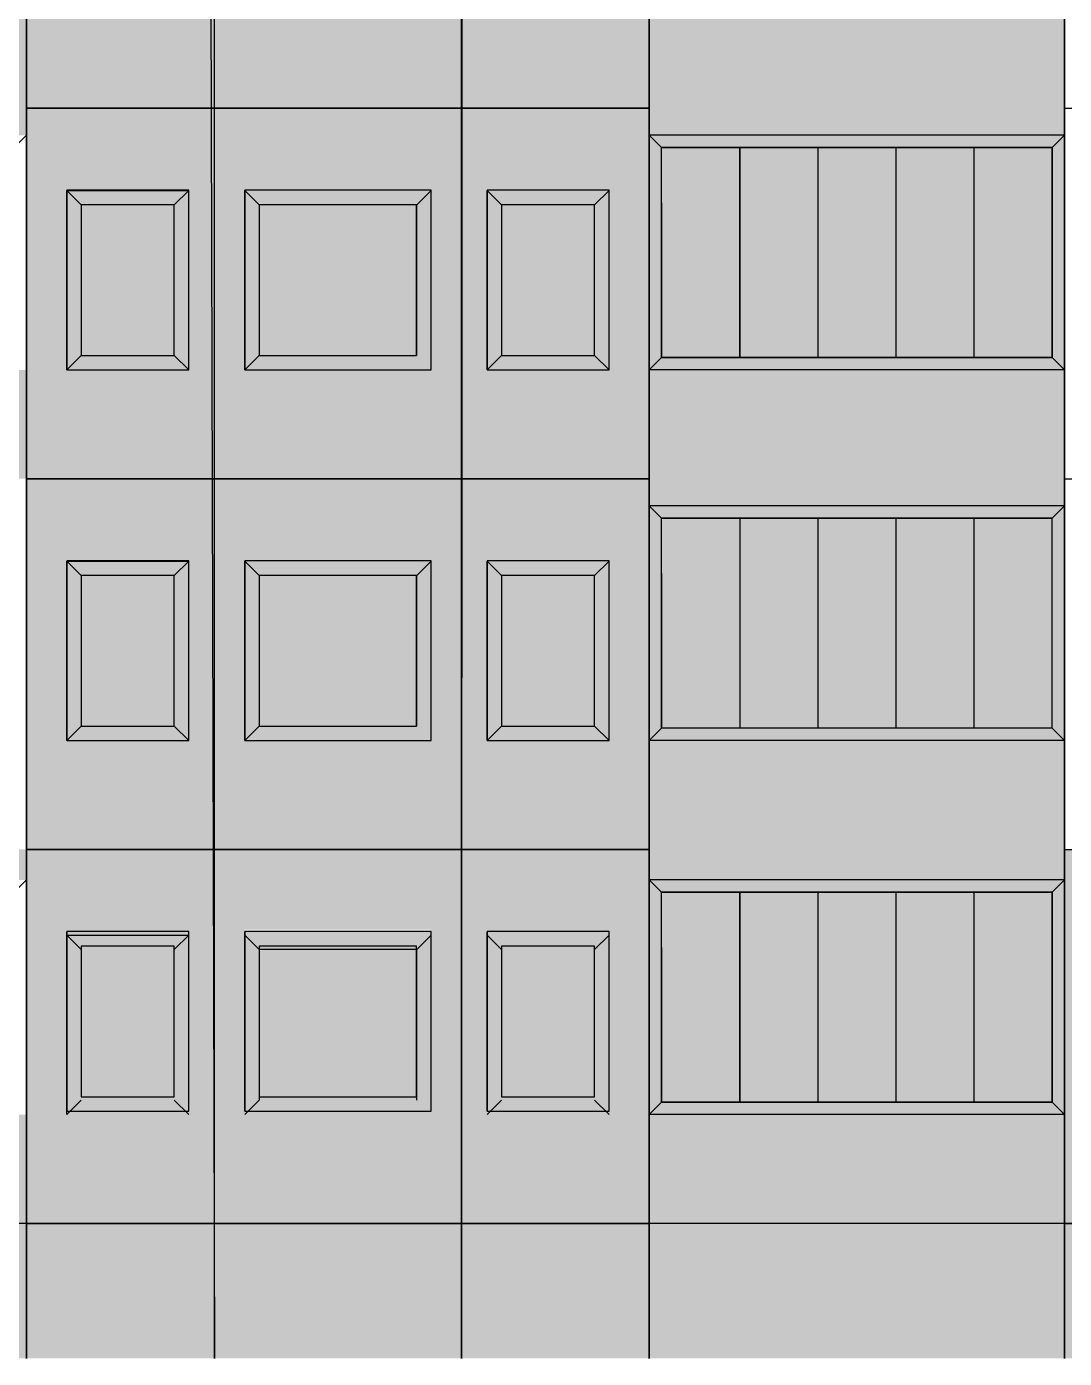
# Model space of a CAD drawing. Header units: millimetres. Extents: x -257254 to 390979, y -202328 to 355504.
# Drawn here: x 39315 to 47715, y 35975 to 46754 of the extents above; entities that cross this region are included whole.
import ezdxf

# ---------------------------------------------------------------- set-up
doc = ezdxf.new("R2010")
doc.units = ezdxf.units.MM
doc.layers.get('0').update_dxf_attribs({"lineweight": 25})
doc.layers.add('заливка', color=7, linetype='Continuous', lineweight=25)
doc.layers.add('разрез', color=40, linetype='Continuous')
doc.layers.add('фасадик', color=7, linetype='Continuous', lineweight=25, true_color=0x51362d)

# ---------------------------------------------------------------- blocks, each defined once
blk = doc.blocks.new('*U210')
for points in [[(0, 0), (989, 0), (989, 1454), (0, 1454)], [(118, 118), (871, 118), (871, 1336), (118, 1336)]]:
    blk.add_lwpolyline(points, close=True)
blk = doc.blocks.new('*U211')
for points in [[(0, 0), (1510, 0), (1510, 1454), (0, 1454)], [(118, 118), (1392, 118), (1392, 1336), (118, 1336)]]:
    blk.add_lwpolyline(points, close=True)

msp = doc.modelspace()

# ---------------------------------------------------------------- hatches: boundary and pattern name
h = msp.add_hatch(color=256)
h.dxf.hatch_style = 1
h.set_gradient(color1=(128, 128, 128), color2=(0, 255, 255), name='INVHEMISPHERICAL')
h.paths.add_polyline_path([(45087.01018, 45775.2328), (44455.01018, 45775.2328), (44455.01018, 44075.34196), (45087.01018, 44075.34196)])
h.paths.add_polyline_path([(45719.01018, 45775.2328), (45087.01018, 45775.2328), (45087.01018, 44075.34196), (45719.01018, 44075.34196)])
h.paths.add_polyline_path([(46351.01018, 45775.2328), (45719.01018, 45775.2328), (45719.01018, 44075.34196), (46351.01018, 44075.34196)])
h.paths.add_polyline_path([(46983.01018, 45775.2328), (46351.01018, 45775.2328), (46351.01018, 44075.34196), (46983.01018, 44075.34196)])
h.paths.add_polyline_path([(47615.01018, 45775.2328), (46983.01018, 45775.2328), (46983.01018, 44075.34196), (47615.01018, 44075.34196)])
h = msp.add_hatch(color=256)
h.dxf.hatch_style = 1
h.set_gradient(color1=(128, 128, 128), color2=(0, 255, 255), name='INVHEMISPHERICAL')
h.paths.add_polyline_path([(40510.25195, 45310.85472), (39757.57173, 45310.85472), (39757.57173, 44093.34196), (40510.25195, 44093.34196)])
h.paths.add_polyline_path([(42472.41495, 45310.85473), (41198.01024, 45310.85473), (41198.01024, 44093.34196), (42472.41495, 44093.34196)])
h.paths.add_polyline_path([(43912.34825, 45310.85472), (43159.66803, 45310.85472), (43159.66803, 44093.34196), (43912.34825, 44093.34196)])
h = msp.add_hatch(color=256)
h.dxf.hatch_style = 1
h.set_gradient(color1=(128, 128, 128), color2=(0, 255, 255), name='INVHEMISPHERICAL')
h.paths.add_polyline_path([(40510.25195, 45310.85472), (39757.57173, 45310.85472), (39757.57173, 44093.34196), (40510.25195, 44093.34196)])
h.paths.add_polyline_path([(42472.41495, 45310.85473), (41198.01024, 45310.85473), (41198.01024, 44093.34196), (42472.41495, 44093.34196)])
h.paths.add_polyline_path([(43912.34825, 45310.85472), (43159.66803, 45310.85472), (43159.66803, 44093.34196), (43912.34825, 44093.34196)])
h = msp.add_hatch(color=256)
h.dxf.hatch_style = 1
h.set_gradient(color1=(128, 128, 128), color2=(0, 255, 255), name='INVHEMISPHERICAL')
h.paths.add_polyline_path([(45087.01018, 42775.2328), (44455.01018, 42775.2328), (44455.01018, 41075.34196), (45087.01018, 41075.34196)])
h.paths.add_polyline_path([(45719.01018, 42775.2328), (45087.01018, 42775.2328), (45087.01018, 41075.34196), (45719.01018, 41075.34196)])
h.paths.add_polyline_path([(46351.01018, 42775.2328), (45719.01018, 42775.2328), (45719.01018, 41075.34196), (46351.01018, 41075.34196)])
h.paths.add_polyline_path([(46983.01018, 42775.2328), (46351.01018, 42775.2328), (46351.01018, 41075.34196), (46983.01018, 41075.34196)])
h.paths.add_polyline_path([(47615.01018, 42775.2328), (46983.01018, 42775.2328), (46983.01018, 41075.34196), (47615.01018, 41075.34196)])
h = msp.add_hatch(color=256)
h.dxf.hatch_style = 1
h.set_gradient(color1=(128, 128, 128), color2=(0, 255, 255), name='INVHEMISPHERICAL')
h.paths.add_polyline_path([(40510.25195, 42310.85472), (39757.57173, 42310.85472), (39757.57173, 41093.34196), (40510.25195, 41093.34196)])
h.paths.add_polyline_path([(42472.41495, 42310.85473), (41198.01024, 42310.85473), (41198.01024, 41093.34196), (42472.41495, 41093.34196)])
h.paths.add_polyline_path([(43912.34825, 42310.85472), (43159.66803, 42310.85472), (43159.66803, 41093.34196), (43912.34825, 41093.34196)])
h = msp.add_hatch(color=256)
h.dxf.hatch_style = 1
h.set_gradient(color1=(128, 128, 128), color2=(0, 255, 255), name='INVHEMISPHERICAL')
h.paths.add_polyline_path([(40510.25195, 42310.85472), (39757.57173, 42310.85472), (39757.57173, 41093.34196), (40510.25195, 41093.34196)])
h.paths.add_polyline_path([(42472.41495, 42310.85473), (41198.01024, 42310.85473), (41198.01024, 41093.34196), (42472.41495, 41093.34196)])
h.paths.add_polyline_path([(43912.34825, 42310.85472), (43159.66803, 42310.85472), (43159.66803, 41093.34196), (43912.34825, 41093.34196)])
h = msp.add_hatch(color=256)
h.dxf.hatch_style = 1
h.set_gradient(color1=(128, 128, 128), color2=(0, 255, 255), name='INVHEMISPHERICAL')
h.paths.add_polyline_path([(45087.01018, 39747.73095), (44455.01018, 39747.73095), (44455.01018, 38047.8401), (45087.01018, 38047.8401)])
h.paths.add_polyline_path([(45719.01018, 39747.73095), (45087.01018, 39747.73095), (45087.01018, 38047.8401), (45719.01018, 38047.8401)])
h.paths.add_polyline_path([(46351.01018, 39747.73095), (45719.01018, 39747.73095), (45719.01018, 38047.8401), (46351.01018, 38047.8401)])
h.paths.add_polyline_path([(46983.01018, 39747.73095), (46351.01018, 39747.73095), (46351.01018, 38047.8401), (46983.01018, 38047.8401)])
h.paths.add_polyline_path([(47615.01018, 39747.73095), (46983.01018, 39747.73095), (46983.01018, 38047.8401), (47615.01018, 38047.8401)])
h = msp.add_hatch(color=256)
h.dxf.hatch_style = 1
h.set_gradient(color1=(128, 128, 128), color2=(0, 255, 255), name='INVHEMISPHERICAL')
h.paths.add_polyline_path([(40510.25195, 39283.35286), (39757.57173, 39283.35286), (39757.57173, 38065.8401), (40510.25195, 38065.8401)])
h.paths.add_polyline_path([(42472.41495, 39283.35287), (41198.01024, 39283.35287), (41198.01024, 38065.8401), (42472.41495, 38065.8401)])
h.paths.add_polyline_path([(43912.34825, 39283.35286), (43159.66803, 39283.35286), (43159.66803, 38065.8401), (43912.34825, 38065.8401)])
at = {"layer": 'заливка', "transparency": 33554687}
h = msp.add_hatch(color=256, dxfattribs=at)
h.dxf.hatch_style = 1
h.set_gradient(color1=(82, 71, 46), color2=(247, 240, 181), name='CYLINDER')
h.paths.add_polyline_path([(40835.01018, 46095.34196), (40835.01018, 49095.34196), (39315.01018, 49095.34196), (39315.01018, 46095.34196)])
h.paths.add_polyline_path([(40510.25195, 48310.85472), (40628.25195, 48428.85472), (40510.25195, 48428.85472), (40510.25195, 47093.34196), (40628.25195, 46975.44227), (40628.25195, 47093.34196), (39757.57173, 47093.34196), (39639.57173, 46975.34196), (39757.57173, 46975.34196), (39757.57173, 48310.85472), (39639.57173, 48428.85471), (39639.57173, 48310.85472)], flags=0)
h.paths.add_polyline_path([(39639.57173, 46975.34196), (39639.57173, 48428.85472), (40628.25195, 48428.85472), (40628.25195, 46975.34196)], flags=16)
h.paths.add_polyline_path([(42835.01018, 49095.34196), (42835.01018, 46095.34196), (44355.01018, 46095.34196), (44355.01018, 49095.34196)])
h.paths.add_polyline_path([(43912.34825, 48310.85472), (44030.34825, 48428.85472), (43912.34825, 48428.85472), (43912.34825, 47093.34196), (44030.34825, 46975.44227), (44030.34825, 47093.34196), (43159.66803, 47093.34196), (43041.66803, 46975.34196), (43159.66803, 46975.34196), (43159.66803, 48310.85472), (43041.66803, 48428.85471), (43041.66803, 48310.85472)], flags=0)
h.paths.add_polyline_path([(43041.66803, 46975.34196), (43041.66803, 48428.85472), (44030.34825, 48428.85472), (44030.34825, 46975.34196)], flags=16)
at = {"layer": 'заливка', "true_color": 0xf7f0b5}
h = msp.add_hatch(color=254, dxfattribs=at)
h.dxf.hatch_style = 1
h.paths.add_polyline_path([(42835.01018, 46095.34196), (42835.01018, 49095.34196), (40835.01018, 49095.34196), (40835.01018, 46095.34196)])
h.paths.add_polyline_path([(42590.41495, 46975.34196), (41080.01023, 46975.34196), (41080.01023, 48428.85473), (42590.41495, 48428.85473)], flags=16)
h.paths.add_polyline_path([(42590.41495, 46975.34196), (41080.01024, 46975.34196), (41080.01024, 48428.85473), (42590.41495, 48428.85473)], flags=16)
at = {"layer": 'заливка'}
h = msp.add_hatch(color=256, dxfattribs=at)
h.dxf.hatch_style = 1
h.set_gradient(color2=(111, 96, 62), name='CYLINDER')
h.paths.add_polyline_path([(39315.01018, 46095.34196), (39315.01018, 46975.34196), (35955.01018, 46975.34196), (35615.01018, 46975.34196), (35615.01018, 46095.34196)])
h = msp.add_hatch(color=256, dxfattribs=at)
h.dxf.hatch_style = 1
h.set_gradient(color2=(111, 96, 62), name='CYLINDER')
h.paths.add_polyline_path([(47715.01018, 46095.34196), (47715.01018, 46975.34196), (44355.01018, 46975.34196), (44355.01018, 46095.34196)])
at = {"layer": 'заливка', "true_color": 0x52472e}
h = msp.add_hatch(color=49, dxfattribs=at)
h.dxf.hatch_style = 1
h.set_gradient(color2=(111, 96, 62), name='CYLINDER')
h.paths.add_polyline_path([(39315.01018, 46095.34196), (35615.01018, 46095.34196), (35615.01018, 45875.2328), (39315.01018, 45875.2328)])
at = {"layer": 'заливка', "transparency": 33554687}
h = msp.add_hatch(color=256, dxfattribs=at)
h.dxf.hatch_style = 1
h.set_gradient(color1=(82, 71, 46), color2=(247, 240, 181), name='CYLINDER')
h.paths.add_polyline_path([(40835.01018, 43095.34196), (40835.01018, 46095.34196), (39315.01018, 46095.34196), (39315.01018, 43095.34196)])
h.paths.add_polyline_path([(40510.25195, 45310.85472), (40628.25195, 45428.85472), (40510.25195, 45428.85472), (40510.25195, 44093.34196), (40628.25195, 43975.44227), (40628.25195, 44093.34196), (39757.57173, 44093.34196), (39639.57173, 43975.34196), (39757.57173, 43975.34196), (39757.57173, 45310.85472), (39639.57173, 45428.85471), (39639.57173, 45310.85472)], flags=0)
h.paths.add_polyline_path([(39639.57173, 43975.34196), (39639.57173, 45428.85472), (40628.25195, 45428.85472), (40628.25195, 43975.34196)], flags=16)
h.paths.add_polyline_path([(42835.01018, 46095.34196), (42835.01018, 43095.34196), (44355.01018, 43095.34196), (44355.01018, 46095.34196)])
h.paths.add_polyline_path([(43912.34825, 45310.85472), (44030.34825, 45428.85472), (43912.34825, 45428.85472), (43912.34825, 44093.34196), (44030.34825, 43975.44227), (44030.34825, 44093.34196), (43159.66803, 44093.34196), (43041.66803, 43975.34196), (43159.66803, 43975.34196), (43159.66803, 45310.85472), (43041.66803, 45428.85471), (43041.66803, 45310.85472)], flags=0)
h.paths.add_polyline_path([(43041.66803, 43975.34196), (43041.66803, 45428.85472), (44030.34825, 45428.85472), (44030.34825, 43975.34196)], flags=16)
at = {"layer": 'заливка', "true_color": 0xf7f0b5}
h = msp.add_hatch(color=254, dxfattribs=at)
h.dxf.hatch_style = 1
h.paths.add_polyline_path([(42835.01018, 43095.34196), (42835.01018, 46095.34196), (40835.01018, 46095.34196), (40835.01018, 43095.34196)])
h.paths.add_polyline_path([(42590.41495, 43975.34196), (41080.01023, 43975.34196), (41080.01023, 45428.85473), (42590.41495, 45428.85473)], flags=16)
h.paths.add_polyline_path([(42590.41495, 43975.34196), (41080.01024, 43975.34196), (41080.01024, 45428.85473), (42590.41495, 45428.85473)], flags=16)
at = {"layer": 'заливка', "true_color": 0x52472e}
h = msp.add_hatch(color=49, dxfattribs=at)
h.dxf.hatch_style = 1
h.set_gradient(color2=(111, 96, 62), name='CYLINDER')
h.paths.add_polyline_path([(47715.01018, 46095.34196), (44355.01018, 46095.34196), (44355.01018, 45847.73095), (47715.01018, 45847.73095)])
at = {"layer": 'заливка'}
h = msp.add_hatch(color=256, dxfattribs=at)
h.dxf.hatch_style = 1
h.set_gradient(color2=(111, 96, 62), name='CYLINDER')
h.paths.add_polyline_path([(39315.01018, 43095.34196), (39315.01018, 43975.34196), (35955.01018, 43975.34196), (35615.01018, 43975.34196), (35615.01018, 43095.34196)])
h = msp.add_hatch(color=256, dxfattribs=at)
h.dxf.hatch_style = 1
h.set_gradient(color2=(111, 96, 62), name='CYLINDER')
h.paths.add_polyline_path([(47715.01018, 43095.34196), (47715.01018, 43975.34196), (44355.01018, 43975.34196), (44355.01018, 43095.34196)])
at = {"layer": 'заливка', "transparency": 33554687}
h = msp.add_hatch(color=256, dxfattribs=at)
h.dxf.hatch_style = 1
h.set_gradient(color1=(82, 71, 46), color2=(247, 240, 181), name='CYLINDER')
h.paths.add_polyline_path([(40835.01018, 40095.34196), (40835.01018, 43095.34196), (39315.01018, 43095.34196), (39315.01018, 40095.34196)])
h.paths.add_polyline_path([(40510.25195, 42310.85472), (40628.25195, 42428.85472), (40510.25195, 42428.85472), (40510.25195, 41093.34196), (40628.25195, 40975.44227), (40628.25195, 41093.34196), (39757.57173, 41093.34196), (39639.57173, 40975.34196), (39757.57173, 40975.34196), (39757.57173, 42310.85472), (39639.57173, 42428.85471), (39639.57173, 42310.85472)], flags=0)
h.paths.add_polyline_path([(39639.57173, 40975.34196), (39639.57173, 42428.85472), (40628.25195, 42428.85472), (40628.25195, 40975.34196)], flags=16)
h.paths.add_polyline_path([(42835.01018, 43095.34196), (42835.01018, 40095.34196), (44355.01018, 40095.34196), (44355.01018, 43095.34196)])
h.paths.add_polyline_path([(43912.34825, 42310.85472), (44030.34825, 42428.85472), (43912.34825, 42428.85472), (43912.34825, 41093.34196), (44030.34825, 40975.44227), (44030.34825, 41093.34196), (43159.66803, 41093.34196), (43041.66803, 40975.34196), (43159.66803, 40975.34196), (43159.66803, 42310.85472), (43041.66803, 42428.85471), (43041.66803, 42310.85472)], flags=0)
h.paths.add_polyline_path([(43041.66803, 40975.34196), (43041.66803, 42428.85472), (44030.34825, 42428.85472), (44030.34825, 40975.34196)], flags=16)
at = {"layer": 'заливка', "true_color": 0xf7f0b5}
h = msp.add_hatch(color=254, dxfattribs=at)
h.dxf.hatch_style = 1
h.paths.add_polyline_path([(42835.01018, 40095.34196), (42835.01018, 43095.34196), (40835.01018, 43095.34196), (40835.01018, 40095.34196)])
h.paths.add_polyline_path([(42590.41495, 40975.34196), (41080.01023, 40975.34196), (41080.01023, 42428.85473), (42590.41495, 42428.85473)], flags=16)
h.paths.add_polyline_path([(42590.41495, 40975.34196), (41080.01024, 40975.34196), (41080.01024, 42428.85473), (42590.41495, 42428.85473)], flags=16)
at = {"layer": 'заливка', "true_color": 0x52472e}
h = msp.add_hatch(color=49, dxfattribs=at)
h.dxf.hatch_style = 1
h.set_gradient(color2=(111, 96, 62), name='CYLINDER')
h.paths.add_polyline_path([(47715.01018, 43095.34196), (44355.01018, 43095.34196), (44355.01018, 42847.73095), (47715.01018, 42847.73095)])
at = {"layer": 'заливка'}
h = msp.add_hatch(color=256, dxfattribs=at)
h.dxf.hatch_style = 1
h.set_gradient(color2=(111, 96, 62), name='CYLINDER')
h.paths.add_polyline_path([(47715.01018, 40095.34196), (47715.01018, 40975.34196), (44355.01018, 40975.34196), (44355.01018, 40095.34196)])
at = {"layer": 'заливка', "transparency": 33554687}
h = msp.add_hatch(color=256, dxfattribs=at)
h.dxf.hatch_style = 1
h.set_gradient(color1=(82, 71, 46), color2=(247, 240, 181), name='CYLINDER')
h.paths.add_polyline_path([(40835.01018, 40095.34196), (39315.01018, 40095.34196), (39315.01018, 37067.8401), (40835.01018, 37067.8401)])
h.paths.add_polyline_path([(40628.35234, 39428.85472), (40628.30215, 37975.34196), (39639.52153, 37975.34196), (39639.57173, 39428.85472)], flags=16)
h.paths.add_polyline_path([(40510.25195, 39310.85472), (40510.25195, 38093.34196), (39757.57173, 38093.34196), (39757.57173, 39310.85472)], flags=0)
h.paths.add_polyline_path([(44355.01018, 40147.1361), (42835.01018, 40147.1361), (42835.01018, 37067.8401), (44355.01018, 37067.8401)])
h.paths.add_polyline_path([(43041.66802, 37975.34196), (43041.66803, 39428.85472), (44030.44864, 39428.85472), (44030.44864, 37975.34196)], flags=16)
h.paths.add_polyline_path([(43159.66803, 38093.34196), (43159.66803, 39310.85472), (43912.34825, 39310.85472), (43912.34825, 38093.34196)], flags=0)
at = {"layer": 'заливка', "true_color": 0x52472e}
h = msp.add_hatch(color=49, dxfattribs=at)
h.dxf.hatch_style = 1
h.set_gradient(color2=(111, 96, 62), name='CYLINDER')
h.paths.add_polyline_path([(39315.01018, 40095.34196), (35615.01018, 40095.34196), (35615.01018, 39847.73095), (39315.01018, 39847.73095)])
at = {"layer": 'заливка', "true_color": 0xf7f0b5}
h = msp.add_hatch(color=254, dxfattribs=at)
h.dxf.hatch_style = 1
h.paths.add_polyline_path([(42835.01018, 40095.34196), (40835.01018, 40095.34196), (40835.01018, 37067.8401), (42835.01018, 37067.8401)])
h.paths.add_polyline_path([(41080.01023, 37990.47393), (41080.01023, 39443.98669), (42590.41495, 39443.98669), (42590.41495, 37990.47393)], flags=16)
h.paths.add_polyline_path([(41198.01024, 38108.47393), (41198.01024, 39325.98669), (42472.41495, 39325.98669), (42472.41495, 38108.47393)], flags=0)
at = {"layer": 'заливка', "true_color": 0x52472e}
h = msp.add_hatch(color=49, dxfattribs=at)
h.dxf.hatch_style = 1
h.set_gradient(color2=(111, 96, 62), name='CYLINDER')
h.paths.add_polyline_path([(47715.01018, 40095.34196), (44355.01018, 40095.34196), (44355.01018, 39847.73095), (47715.01018, 39847.73095)])
at = {"layer": 'заливка', "transparency": 33554687}
h = msp.add_hatch(color=256, dxfattribs=at)
h.dxf.hatch_style = 1
h.set_gradient(color1=(82, 71, 46), color2=(247, 240, 181), name='CYLINDER')
h.paths.add_polyline_path([(49235.01018, 40095.34196), (47715.01018, 40095.34196), (47715.01018, 37067.8401), (49235.01018, 37067.8401)])
h.paths.add_polyline_path([(49028.30215, 39428.85472), (49028.35234, 37975.34196), (48039.57172, 37975.34196), (48039.52153, 39428.85472)], flags=16)
h.paths.add_polyline_path([(48910.25195, 39310.85472), (48910.25195, 38093.34196), (48157.57173, 38093.34196), (48157.57173, 39310.85472)], flags=0)
h.paths.add_polyline_path([(52755.01018, 40095.34196), (51235.01018, 40095.34196), (51235.01018, 37060.08226), (52755.01018, 37060.08226)])
h.paths.add_polyline_path([(51441.66802, 37975.34196), (51441.61783, 39428.85472), (52430.39845, 39428.85472), (52430.44864, 37975.34196)], flags=16)
h.paths.add_polyline_path([(51559.66803, 38093.34196), (51559.66803, 39310.85472), (52312.34825, 39310.85472), (52312.34825, 38093.34196)], flags=0)
at = {"layer": 'заливка'}
h = msp.add_hatch(color=256, dxfattribs=at)
h.dxf.hatch_style = 1
h.set_gradient(color2=(111, 96, 62), name='CYLINDER')
h.paths.add_polyline_path([(39315.01018, 37067.8401), (39315.01018, 37947.8401), (35955.01018, 37947.8401), (35615.01018, 37947.8401), (35615.01018, 37067.8401)])
h = msp.add_hatch(color=256, dxfattribs=at)
h.dxf.hatch_style = 1
h.set_gradient(color2=(111, 96, 62), name='CYLINDER')
h.paths.add_polyline_path([(47715.01018, 37067.8401), (47715.01018, 37947.8401), (44355.01018, 37947.8401), (44355.01018, 37067.8401)])
at = {"layer": 'разрез'}
h = msp.add_hatch(color=256, dxfattribs=at)
h.dxf.hatch_style = 1
h.set_gradient(color2=(111, 96, 62), name='CURVED')
h.paths.add_polyline_path([(39315.01018, 37067.8401), (35615.01018, 37067.8401), (35615.01018, 35975.34196), (39315.01018, 35975.34196)])
h.paths.add_polyline_path([(47715.01018, 37067.8401), (44355.01018, 37067.8401), (44355.01018, 35975.34196), (47715.01018, 35975.34196)])
h = msp.add_hatch(color=256, dxfattribs=at)
h.dxf.hatch_style = 1
h.set_gradient(color2=(111, 96, 62))
h.paths.add_polyline_path([(39315.01018, 37067.8401), (39315.01018, 35975.34196), (40835.01018, 35975.34196), (40835.01018, 37067.8401)])
h = msp.add_hatch(color=256, dxfattribs=at)
h.dxf.hatch_style = 1
h.set_gradient(color2=(111, 96, 62))
h.paths.add_polyline_path([(40835.01018, 37067.8401), (39315.01018, 37067.8401), (39315.01018, 35975.34196), (40835.01018, 35975.34196)])
at = {"layer": 'разрез', "true_color": 0x6f603e}
h = msp.add_hatch(color=37, dxfattribs=at)
h.dxf.hatch_style = 1
h.paths.add_polyline_path([(40835.01018, 37067.8401), (40835.01018, 35975.34196), (42835.01018, 35975.34196), (42835.01018, 37067.8401)])
h.paths.add_polyline_path([(49235.01018, 37067.8401), (49235.01018, 35975.34196), (51235.01018, 35975.34196), (51235.01018, 37067.8401)])
at = {"layer": 'разрез'}
h = msp.add_hatch(color=256, dxfattribs=at)
h.dxf.hatch_style = 1
h.set_gradient(color1=(111, 96, 62), color2=(0, 0, 0))
h.paths.add_polyline_path([(42835.01018, 37067.73548), (44355.415, 37067.8401), (44355.415, 35975.34196), (42835.415, 35975.34196)])
h = msp.add_hatch(color=256, dxfattribs=at)
h.dxf.hatch_style = 1
h.set_gradient(color2=(111, 96, 62))
h.paths.add_polyline_path([(49235.01018, 37067.8401), (47715.01018, 37067.8401), (47715.01018, 35975.34196), (49235.01018, 35975.34196)])
at = {"layer": 'фасадик', "true_color": 0xcda56a}
h = msp.add_hatch(color=33, dxfattribs=at)
h.dxf.hatch_style = 1
h.paths.add_polyline_path([(47715.01018, 45875.2328), (44355.01018, 45875.2328), (44455.01018, 45775.2328), (47615.01018, 45775.2328)])
h.paths.add_polyline_path([(44455.01018, 45775.2328), (44355.01018, 45875.2328), (44355.01018, 43975.34196), (44455.01018, 44075.34196), (44455.01018, 45328.85472)])
h.paths.add_polyline_path([(47615.01018, 44075.34196), (44455.01018, 44075.34196), (44355.01018, 43975.34196), (47715.01018, 43975.34196)])
h.paths.add_polyline_path([(47715.01018, 45428.85472), (47715.01018, 45875.2328), (47615.01018, 45775.2328), (47615.01018, 44075.34196), (47715.01018, 43975.34196)])
at = {"layer": 'фасадик'}
h = msp.add_hatch(color=256, dxfattribs=at)
h.dxf.hatch_style = 1
h.paths.add_polyline_path([(40628.25195, 45428.85472), (39639.57173, 45428.85472), (39639.57173, 43975.34196), (40628.25195, 43975.34196)])
h.paths.add_polyline_path([(39757.57173, 45310.85472), (40510.25195, 45310.85472), (40510.25195, 44093.34196), (39757.57173, 44093.34196)], flags=16)
h.paths.add_polyline_path([(42590.01013, 45428.85473), (41080.01024, 45428.85473), (41080.01024, 43975.34196), (42590.01013, 43975.34196)])
h.paths.add_polyline_path([(41198.01024, 45310.85473), (42472.41495, 45310.85473), (42472.41495, 44093.34196), (41198.01024, 44093.34196)], flags=16)
h.paths.add_polyline_path([(44030.34825, 45428.85472), (43041.66803, 45428.85472), (43041.66803, 43975.34196), (44030.34825, 43975.34196)])
h.paths.add_polyline_path([(43159.66803, 45310.85472), (43912.34825, 45310.85472), (43912.34825, 44093.34196), (43159.66803, 44093.34196)], flags=16)
h = msp.add_hatch(color=256, dxfattribs=at)
h.dxf.hatch_style = 1
h.paths.add_polyline_path([(40628.25195, 45428.85471), (39639.57173, 45428.85471), (39639.57173, 43975.34195), (40628.25195, 43975.34195)])
h.paths.add_polyline_path([(39757.57173, 45310.85471), (40510.25195, 45310.85471), (40510.25195, 44093.34195), (39757.57173, 44093.34195)], flags=16)
h.paths.add_polyline_path([(42590.01013, 45428.85472), (41080.01024, 45428.85472), (41080.01024, 43975.34195), (42590.01013, 43975.34195)])
h.paths.add_polyline_path([(41198.01024, 45310.85472), (42472.41495, 45310.85472), (42472.41495, 44093.34195), (41198.01024, 44093.34195)], flags=16)
h.paths.add_polyline_path([(44030.34825, 45428.85471), (43041.66803, 45428.85471), (43041.66803, 43975.34195), (44030.34825, 43975.34195)])
h.paths.add_polyline_path([(43159.66803, 45310.85471), (43912.34825, 45310.85471), (43912.34825, 44093.34195), (43159.66803, 44093.34195)], flags=16)
h = msp.add_hatch(color=256, dxfattribs=at)
h.dxf.hatch_style = 1
h.paths.add_polyline_path([(40628.25195, 45428.85471), (39639.57173, 45428.85471), (39639.57173, 43975.34195), (40628.25195, 43975.34195)])
h.paths.add_polyline_path([(39757.57173, 45310.85471), (40510.25195, 45310.85471), (40510.25195, 44093.34195), (39757.57173, 44093.34195)], flags=16)
h.paths.add_polyline_path([(42590.01013, 45428.85472), (41080.01024, 45428.85472), (41080.01024, 43975.34195), (42590.01013, 43975.34195)])
h.paths.add_polyline_path([(41198.01024, 45310.85472), (42472.41495, 45310.85472), (42472.41495, 44093.34195), (41198.01024, 44093.34195)], flags=16)
h.paths.add_polyline_path([(44030.34825, 45428.85471), (43041.66803, 45428.85471), (43041.66803, 43975.34195), (44030.34825, 43975.34195)])
h.paths.add_polyline_path([(43159.66803, 45310.85471), (43912.34825, 45310.85471), (43912.34825, 44093.34195), (43159.66803, 44093.34195)], flags=16)
h = msp.add_hatch(color=256, dxfattribs=at)
h.dxf.hatch_style = 1
h.paths.add_polyline_path([(40628.25195, 45428.85471), (39639.57173, 45428.85471), (39639.57173, 43975.34195), (40628.25195, 43975.34195)])
h.paths.add_polyline_path([(39757.57173, 45310.85471), (40510.25195, 45310.85471), (40510.25195, 44093.34195), (39757.57173, 44093.34195)], flags=16)
h.paths.add_polyline_path([(42590.01013, 45428.85472), (41080.01024, 45428.85472), (41080.01024, 43975.34195), (42590.01013, 43975.34195)])
h.paths.add_polyline_path([(41198.01024, 45310.85472), (42472.41495, 45310.85472), (42472.41495, 44093.34195), (41198.01024, 44093.34195)], flags=16)
h.paths.add_polyline_path([(44030.34825, 45428.85471), (43041.66803, 45428.85471), (43041.66803, 43975.34195), (44030.34825, 43975.34195)])
h.paths.add_polyline_path([(43159.66803, 45310.85471), (43912.34825, 45310.85471), (43912.34825, 44093.34195), (43159.66803, 44093.34195)], flags=16)
at = {"layer": 'фасадик', "true_color": 0xcda56a}
h = msp.add_hatch(color=33, dxfattribs=at)
h.dxf.hatch_style = 1
h.paths.add_polyline_path([(47715.01018, 42875.2328), (44355.01018, 42875.2328), (44455.01018, 42775.2328), (47615.01018, 42775.2328)])
h.paths.add_polyline_path([(44455.01018, 42775.2328), (44355.01018, 42875.2328), (44355.01018, 40975.34196), (44455.01018, 41075.34196), (44455.01018, 42328.85472)])
h.paths.add_polyline_path([(47615.01018, 41075.34196), (44455.01018, 41075.34196), (44355.01018, 40975.34196), (47715.01018, 40975.34196)])
h.paths.add_polyline_path([(47715.01018, 42428.85472), (47715.01018, 42875.2328), (47615.01018, 42775.2328), (47615.01018, 41075.34196), (47715.01018, 40975.34196)])
at = {"layer": 'фасадик'}
h = msp.add_hatch(color=256, dxfattribs=at)
h.dxf.hatch_style = 1
h.paths.add_polyline_path([(40628.15155, 42428.85471), (39639.47133, 42428.85471), (39639.47133, 40975.34195), (40628.15155, 40975.34195)])
h.paths.add_polyline_path([(39757.47133, 42310.85471), (40510.15155, 42310.85471), (40510.15155, 41093.34195), (39757.47133, 41093.34195)], flags=16)
h.paths.add_polyline_path([(42589.90973, 42428.85472), (41079.90985, 42428.85472), (41079.90985, 40975.34195), (42589.90973, 40975.34195)])
h.paths.add_polyline_path([(41197.90985, 42310.85472), (42472.31455, 42310.85472), (42472.31455, 41093.34195), (41197.90985, 41093.34195)], flags=16)
h.paths.add_polyline_path([(44030.24785, 42428.85471), (43041.56763, 42428.85471), (43041.56763, 40975.34195), (44030.24785, 40975.34195)])
h.paths.add_polyline_path([(43159.56763, 42310.85471), (43912.24785, 42310.85471), (43912.24785, 41093.34195), (43159.56763, 41093.34195)], flags=16)
h = msp.add_hatch(color=256, dxfattribs=at)
h.dxf.hatch_style = 1
h.paths.add_polyline_path([(40628.25195, 42428.85471), (39639.57173, 42428.85471), (39639.57173, 40975.34195), (40628.25195, 40975.34195)])
h.paths.add_polyline_path([(39757.57173, 42310.85471), (40510.25195, 42310.85471), (40510.25195, 41093.34195), (39757.57173, 41093.34195)], flags=16)
h.paths.add_polyline_path([(42590.01013, 42428.85472), (41080.01024, 42428.85472), (41080.01024, 40975.34195), (42590.01013, 40975.34195)])
h.paths.add_polyline_path([(41198.01024, 42310.85472), (42472.41495, 42310.85472), (42472.41495, 41093.34195), (41198.01024, 41093.34195)], flags=16)
h.paths.add_polyline_path([(44030.34825, 42428.85471), (43041.66803, 42428.85471), (43041.66803, 40975.34195), (44030.34825, 40975.34195)])
h.paths.add_polyline_path([(43159.66803, 42310.85471), (43912.34825, 42310.85471), (43912.34825, 41093.34195), (43159.66803, 41093.34195)], flags=16)
h = msp.add_hatch(color=256, dxfattribs=at)
h.dxf.hatch_style = 1
h.paths.add_polyline_path([(40628.25195, 42428.85471), (39639.57173, 42428.85471), (39639.57173, 40975.34195), (40628.25195, 40975.34195)])
h.paths.add_polyline_path([(39757.57173, 42310.85471), (40510.25195, 42310.85471), (40510.25195, 41093.34195), (39757.57173, 41093.34195)], flags=16)
h.paths.add_polyline_path([(42590.01013, 42428.85472), (41080.01024, 42428.85472), (41080.01024, 40975.34195), (42590.01013, 40975.34195)])
h.paths.add_polyline_path([(41198.01024, 42310.85472), (42472.41495, 42310.85472), (42472.41495, 41093.34195), (41198.01024, 41093.34195)], flags=16)
h.paths.add_polyline_path([(44030.34825, 42428.85471), (43041.66803, 42428.85471), (43041.66803, 40975.34195), (44030.34825, 40975.34195)])
h.paths.add_polyline_path([(43159.66803, 42310.85471), (43912.34825, 42310.85471), (43912.34825, 41093.34195), (43159.66803, 41093.34195)], flags=16)
h = msp.add_hatch(color=256, dxfattribs=at)
h.dxf.hatch_style = 1
h.paths.add_polyline_path([(40628.25195, 42428.85471), (39639.57173, 42428.85471), (39639.57173, 40975.34195), (40628.25195, 40975.34195)])
h.paths.add_polyline_path([(39757.57173, 42310.85471), (40510.25195, 42310.85471), (40510.25195, 41093.34195), (39757.57173, 41093.34195)], flags=16)
h.paths.add_polyline_path([(42590.01013, 42428.85472), (41080.01024, 42428.85472), (41080.01024, 40975.34195), (42590.01013, 40975.34195)])
h.paths.add_polyline_path([(41198.01024, 42310.85472), (42472.41495, 42310.85472), (42472.41495, 41093.34195), (41198.01024, 41093.34195)], flags=16)
h.paths.add_polyline_path([(44030.34825, 42428.85471), (43041.66803, 42428.85471), (43041.66803, 40975.34195), (44030.34825, 40975.34195)])
h.paths.add_polyline_path([(43159.66803, 42310.85471), (43912.34825, 42310.85471), (43912.34825, 41093.34195), (43159.66803, 41093.34195)], flags=16)
at = {"layer": 'фасадик', "true_color": 0xcda56a}
h = msp.add_hatch(color=33, dxfattribs=at)
h.dxf.hatch_style = 1
h.paths.add_polyline_path([(47715.01018, 39847.73095), (44355.01018, 39847.73095), (44455.01018, 39747.73095), (47615.01018, 39747.73095)])
h.paths.add_polyline_path([(44455.01018, 39747.73095), (44355.01018, 39847.73095), (44355.01018, 37947.8401), (44455.01018, 38047.8401), (44455.01018, 39301.35286)])
h.paths.add_polyline_path([(47615.01018, 38047.8401), (44455.01018, 38047.8401), (44355.01018, 37947.8401), (47715.01018, 37947.8401)])
h.paths.add_polyline_path([(47715.01018, 39401.35286), (47715.01018, 39847.73095), (47615.01018, 39747.73095), (47615.01018, 38047.8401), (47715.01018, 37947.8401)])
at = {"layer": 'фасадик'}
h = msp.add_hatch(color=256, dxfattribs=at)
h.dxf.hatch_style = 1
h.paths.add_polyline_path([(40628.15155, 39428.85471), (39639.47133, 39428.85471), (39639.47133, 37975.34195), (40628.15155, 37975.34195)])
h.paths.add_polyline_path([(39757.47133, 39310.85471), (40510.15155, 39310.85471), (40510.15155, 38093.34195), (39757.47133, 38093.34195)], flags=16)
h.paths.add_polyline_path([(42589.90973, 39428.85472), (41079.90985, 39428.85472), (41079.90985, 37975.34195), (42589.90973, 37975.34195)])
h.paths.add_polyline_path([(41197.90985, 39310.85472), (42472.31455, 39310.85472), (42472.31455, 38093.34195), (41197.90985, 38093.34195)], flags=16)
h.paths.add_polyline_path([(44030.24785, 39428.85471), (43041.56763, 39428.85471), (43041.56763, 37975.34195), (44030.24785, 37975.34195)])
h.paths.add_polyline_path([(43159.56763, 39310.85471), (43912.24785, 39310.85471), (43912.24785, 38093.34195), (43159.56763, 38093.34195)], flags=16)
h = msp.add_hatch(color=256, dxfattribs=at)
h.dxf.hatch_style = 1
h.paths.add_polyline_path([(40628.25195, 39401.35285), (39639.57173, 39401.35285), (39639.57173, 37947.84009), (40628.25195, 37947.84009)])
h.paths.add_polyline_path([(39757.57173, 39283.35285), (40510.25195, 39283.35285), (40510.25195, 38065.84009), (39757.57173, 38065.84009)], flags=16)
h.paths.add_polyline_path([(42590.01013, 39401.35286), (41080.01024, 39401.35286), (41080.01024, 37947.8401), (42590.01013, 37947.8401)])
h.paths.add_polyline_path([(41198.01024, 39283.35286), (42472.41495, 39283.35286), (42472.41495, 38065.8401), (41198.01024, 38065.8401)], flags=16)
h.paths.add_polyline_path([(44030.34825, 39401.35285), (43041.66803, 39401.35285), (43041.66803, 37947.84009), (44030.34825, 37947.84009)])
h.paths.add_polyline_path([(43159.66803, 39283.35285), (43912.34825, 39283.35285), (43912.34825, 38065.84009), (43159.66803, 38065.84009)], flags=16)

# ---------------------------------------------------------------- linework, layer by layer
at = {"layer": 'разрез'}
for p, q in [((47615.01018, 45775.2328), (47715.01018, 45875.2328)), ((44455.01018, 44075.34196), (44355.01018, 43975.34196)), ((47615.01018, 44075.34196), (47715.01018, 43975.34196)), ((47615.01018, 42775.2328), (47715.01018, 42875.2328)), ((44455.01018, 41075.34196), (44355.01018, 40975.34196)), ((47615.01018, 41075.34196), (47715.01018, 40975.34196)), ((47615.01018, 39747.73095), (47715.01018, 39847.73095)), ((44455.01018, 38047.8401), (44355.01018, 37947.8401)), ((47615.01018, 38047.8401), (47715.01018, 37947.8401))]:
    msp.add_line(p, q, dxfattribs=at)
at = {"layer": 'фасадик', "color": 49, "true_color": 0x52472e}
for p, q in [((39315.01018, 35975.34196), (39315.01018, 67202.93321)), ((44355.01018, 35975.34196), (44355.01018, 67202.93321)), ((40835.01018, 35975.34196), (40835.01018, 66135.34196)), ((42835.01018, 35975.34196), (42835.01018, 66135.34196))]:
    msp.add_line(p, q, dxfattribs=at)
at = {"layer": 'фасадик'}
for p, q in [((39315.01018, 67202.93321), (39315.01018, 35975.34196)), ((40754.45769, 67202.93321, -135.2215), (40835.01018, 35975.34196)), ((42839.85393, 67202.93321), (42835.01018, 35975.34196)), ((44355.01018, 67202.93321), (44355.01018, 35975.34196)), ((47715.01018, 35975.34196), (47715.01018, 67202.93321)), ((47715.01018, 67202.93321), (47715.01018, 35975.34196)), ((44355.01018, 46095.34196), (39315.01018, 46095.34196)), ((39315.01018, 46095.34196), (44355.01018, 46095.34196)), ((47715.01018, 46095.34196), (62355.01018, 46095.34196)), ((47715.01018, 46095.34196), (52755.01018, 46095.34196)), ((47715.01018, 46095.34196), (52755.01018, 46095.34196)), ((39315.01018, 43975.34196), (39315.01018, 45875.2328)), ((47715.01018, 45875.2328), (44355.01018, 45875.2328)), ((44455.01018, 45775.2328), (44355.01018, 45875.2328)), ((47615.01018, 45775.2328), (47715.01018, 45875.2328)), ((47615.01018, 45775.2328), (44455.01018, 45775.2328)), ((44455.01018, 44075.34196), (44455.01018, 45775.2328)), ((44455.01018, 44075.34196), (44455.01018, 45775.2328)), ((44455.01018, 45775.2328), (47615.01018, 45775.2328)), ((45087.01018, 45775.2328), (45087.01018, 44075.34196)), ((45087.01018, 44075.34196), (45087.01018, 45775.2328)), ((45719.01018, 45775.2328), (45719.01018, 44075.34196)), ((45719.01018, 45775.2328), (45719.01018, 44075.34196)), ((46351.01018, 45775.2328), (46351.01018, 44075.34196)), ((46351.01018, 45775.2328), (46351.01018, 44075.34196)), ((46983.01018, 45775.2328), (46983.01018, 44075.34196)), ((46983.01018, 45775.2328), (46983.01018, 44075.34196)), ((47615.01018, 44075.34196), (47615.01018, 45775.2328)), ((47615.01018, 45775.2328), (47615.01018, 44075.34196)), ((39639.57172, 43975.34196), (39639.57172, 45428.85472)), ((39639.57172, 45428.85472), (39757.57173, 45310.85472)), ((39639.57173, 43975.34196), (39639.57172, 45428.85472)), ((39639.57172, 45428.85472), (40628.25195, 45428.75441)), ((39639.57172, 43975.34196), (39639.57172, 45428.85472)), ((39639.57172, 45428.85472), (39757.57173, 45310.85472)), ((39639.57173, 43975.34196), (39639.57172, 45428.85472)), ((39639.57172, 45428.85472), (40628.25195, 45428.75441)), ((40510.25195, 45310.85472), (40628.35234, 45428.85472)), ((40510.25195, 45310.85472), (40628.35234, 45428.85472)), ((40628.35234, 43975.34196), (40628.35234, 45428.85472)), ((40628.35234, 43975.34196), (40628.35234, 45428.85472)), ((41080.01023, 43975.34196), (41080.01023, 45428.85472)), ((41080.01023, 45428.85472), (41198.01024, 45310.85473)), ((41080.01023, 43975.34196), (41080.01023, 45428.85472)), ((41080.01023, 45428.85472), (41198.01024, 45310.85473)), ((42472.41495, 45310.85473), (42590.01013, 45428.85472)), ((42472.41495, 45310.85473), (42590.01013, 45428.85472)), ((42590.01013, 43975.34196), (42590.01013, 45428.85472)), ((42590.01013, 43975.34196), (42590.01013, 45428.85472)), ((43041.66802, 43975.34196), (43041.66802, 45428.85472)), ((43041.66802, 43975.34196), (43041.66802, 45428.85472)), ((43041.66802, 43975.34196), (43041.66802, 45428.85472)), ((43041.66802, 43975.34196), (43041.66802, 45428.85472)), ((43041.66803, 45428.85472), (43159.66803, 45310.85472)), ((43041.66803, 45428.85472), (43159.66803, 45310.85472)), ((43912.34825, 45310.85472), (44030.34825, 45428.85472)), ((43912.34825, 45310.85472), (44030.34825, 45428.85472)), ((44030.44864, 43975.34196), (44030.44864, 45428.85472)), ((44030.44864, 43975.34196), (44030.44864, 45428.85472)), ((44030.44864, 43975.34196), (44030.44864, 45428.85472)), ((44030.44864, 43975.34196), (44030.44864, 45428.85472)), ((44355.01018, 43975.34196), (44355.01018, 45428.85472)), ((42472.41495, 45310.85473), (41198.01024, 45310.85473)), ((41198.01024, 45310.85473), (41198.01024, 44093.34196)), ((42472.41495, 45310.85473), (41198.01024, 45310.85473)), ((41198.01024, 45310.85473), (41198.01024, 44093.34196)), ((42472.41495, 44093.34196), (42472.41495, 45310.85473)), ((42472.41495, 44093.34196), (42472.41495, 45310.85473)), ((44455.01018, 45328.85472), (44455.01018, 44075.34196)), ((39757.57173, 44093.34196), (39639.57173, 43975.34196)), ((39757.57173, 44093.34196), (39639.57173, 43975.34196)), ((40628.25195, 43975.34196), (40510.25195, 44093.34196)), ((40628.25195, 43975.34196), (40510.25195, 44093.34196)), ((41080.01023, 43975.34196), (41198.01024, 44093.34196)), ((41080.01023, 43975.34196), (41198.01024, 44093.34196)), ((43041.66803, 43975.34196), (43159.66803, 44093.34196)), ((43041.66803, 43975.34196), (43159.66803, 44093.34196)), ((43912.34825, 44093.34196), (44030.44864, 43975.34196)), ((43912.34825, 44093.34196), (44030.44864, 43975.34196)), ((44455.01018, 44075.34196), (44355.01018, 43975.34196)), ((47615.01018, 44075.34196), (44455.01018, 44075.34196)), ((44455.01018, 44075.34196), (47615.01018, 44075.34196)), ((47615.01018, 44075.34196), (47715.01018, 43975.34196)), ((47715.01018, 43975.34196), (44355.01018, 43975.34196)), ((47715.01018, 43975.34196), (44355.01018, 43975.34196)), ((44355.01018, 43095.34196), (39315.01018, 43095.34196)), ((39315.01018, 43095.34196), (44355.01018, 43095.34196)), ((39315.01018, 43095.34196), (44355.01018, 43095.34196)), ((47715.01018, 43095.34196), (62355.01018, 43095.34196)), ((47715.01018, 43095.34196), (52755.01018, 43095.34196)), ((47715.01018, 43095.34196), (52755.01018, 43095.34196)), ((47715.01018, 43095.34196), (52755.01018, 43095.34196)), ((47715.01018, 42875.2328), (44355.01018, 42875.2328)), ((47615.01018, 42775.2328), (44455.01018, 42775.2328)), ((44455.01018, 41075.34196), (44455.01018, 42775.2328)), ((45087.01018, 42775.2328), (45087.01018, 41075.34196)), ((45719.01018, 42775.2328), (45719.01018, 41075.34196)), ((46351.01018, 42775.2328), (46351.01018, 41075.34196)), ((46983.01018, 42775.2328), (46983.01018, 41075.34196)), ((47615.01018, 41075.34196), (47615.01018, 42775.2328)), ((39639.57172, 40975.34196), (39639.57172, 42428.85472)), ((39639.57172, 42428.85472), (39757.57173, 42310.85472)), ((39639.57173, 40975.34196), (39639.57172, 42428.85472)), ((39639.57172, 42428.85472), (40628.25195, 42428.75441)), ((39639.57172, 40975.34196), (39639.57172, 42428.85472)), ((39639.57172, 42428.85472), (39757.57173, 42310.85472)), ((39639.57173, 40975.34196), (39639.57172, 42428.85472)), ((39639.57172, 42428.85472), (40628.25195, 42428.75441)), ((40510.25195, 42310.85472), (40628.35234, 42428.85472)), ((40510.25195, 42310.85472), (40628.35234, 42428.85472)), ((40628.35234, 40975.34196), (40628.35234, 42428.85472)), ((40628.35234, 40975.34196), (40628.35234, 42428.85472)), ((41080.01023, 40975.34196), (41080.01023, 42428.85472)), ((41080.01023, 42428.85472), (41198.01024, 42310.85473)), ((41080.01023, 40975.34196), (41080.01023, 42428.85472)), ((41080.01023, 42428.85472), (41198.01024, 42310.85473)), ((42472.41495, 42310.85473), (42590.01013, 42428.85472)), ((42472.41495, 42310.85473), (42590.01013, 42428.85472)), ((42590.01013, 40975.34196), (42590.01013, 42428.85472)), ((42590.01013, 40975.34196), (42590.01013, 42428.85472)), ((43041.66802, 40975.34196), (43041.66802, 42428.85472)), ((43041.66802, 40975.34196), (43041.66802, 42428.85472)), ((43041.66802, 40975.34196), (43041.66802, 42428.85472)), ((43041.66802, 40975.34196), (43041.66802, 42428.85472)), ((43041.66803, 42428.85472), (43159.66803, 42310.85472)), ((43041.66803, 42428.85472), (43159.66803, 42310.85472)), ((43912.34825, 42310.85472), (44030.34825, 42428.85472)), ((43912.34825, 42310.85472), (44030.34825, 42428.85472)), ((44030.44864, 40975.34196), (44030.44864, 42428.85472)), ((44030.44864, 40975.34196), (44030.44864, 42428.85472)), ((44030.44864, 40975.34196), (44030.44864, 42428.85472)), ((44030.44864, 40975.34196), (44030.44864, 42428.85472)), ((44355.01018, 40975.34196), (44355.01018, 42428.85472)), ((47715.01018, 40975.34196), (47715.01018, 42428.85472)), ((42472.41495, 42310.85473), (41198.01024, 42310.85473)), ((41198.01024, 42310.85473), (41198.01024, 41093.34196)), ((42472.41495, 42310.85473), (41198.01024, 42310.85473)), ((41198.01024, 42310.85473), (41198.01024, 41093.34196)), ((42472.41495, 41093.34196), (42472.41495, 42310.85473)), ((42472.41495, 41093.34196), (42472.41495, 42310.85473)), ((44455.01018, 42328.85472), (44455.01018, 41075.34196)), ((39757.57173, 41093.34196), (39639.57173, 40975.34196)), ((39757.57173, 41093.34196), (39639.57173, 40975.34196)), ((40628.25195, 40975.34196), (40510.25195, 41093.34196)), ((40628.25195, 40975.34196), (40510.25195, 41093.34196)), ((41080.01023, 40975.34196), (41198.01024, 41093.34196)), ((41080.01023, 40975.34196), (41198.01024, 41093.34196)), ((43041.66803, 40975.34196), (43159.66803, 41093.34196)), ((43041.66803, 40975.34196), (43159.66803, 41093.34196)), ((43912.34825, 41093.34196), (44030.44864, 40975.34196)), ((43912.34825, 41093.34196), (44030.44864, 40975.34196)), ((47615.01018, 41075.34196), (44455.01018, 41075.34196)), ((47715.01018, 40975.34196), (44355.01018, 40975.34196)), ((47715.01018, 40975.34196), (44355.01018, 40975.34196)), ((44355.01018, 40095.34196), (39315.01018, 40095.34196)), ((39315.01018, 40095.34196), (44355.01018, 40095.34196)), ((44355.01018, 40095.34196), (39315.01018, 40095.34196)), ((39315.01018, 40095.34196), (44355.01018, 40095.34196)), ((39315.01018, 40095.34196), (44355.01018, 40095.34196)), ((39315.01018, 40095.34196), (44355.01018, 40095.34196)), ((47715.01018, 40095.34196), (52755.01018, 40095.34196)), ((47715.01018, 40095.34196), (52755.01018, 40095.34196)), ((47715.01018, 40095.34196), (52755.01018, 40095.34196)), ((47715.01018, 40095.34196), (52755.01018, 40095.34196)), ((39315.01018, 37947.8401), (39315.01018, 39847.73095)), ((47715.01018, 39847.73095), (44355.01018, 39847.73095)), ((44455.01018, 39747.73095), (44355.01018, 39847.73095)), ((47615.01018, 39747.73095), (47715.01018, 39847.73095)), ((47615.01018, 39747.73095), (44455.01018, 39747.73095)), ((44455.01018, 38047.8401), (44455.01018, 39747.73095)), ((44455.01018, 38047.8401), (44455.01018, 39747.73095)), ((44455.01018, 39747.73095), (47615.01018, 39747.73095)), ((45087.01018, 39747.73095), (45087.01018, 38047.8401)), ((45087.01018, 38047.8401), (45087.01018, 39747.73095)), ((45719.01018, 39747.73095), (45719.01018, 38047.8401)), ((45719.01018, 39747.73095), (45719.01018, 38047.8401)), ((46351.01018, 39747.73095), (46351.01018, 38047.8401)), ((46351.01018, 39747.73095), (46351.01018, 38047.8401)), ((46983.01018, 39747.73095), (46983.01018, 38047.8401)), ((46983.01018, 39747.73095), (46983.01018, 38047.8401)), ((47615.01018, 38047.8401), (47615.01018, 39747.73095)), ((47615.01018, 39747.73095), (47615.01018, 38047.8401)), ((39639.57172, 37975.34196), (39639.57172, 39428.85472)), ((39639.57172, 39401.35286), (39757.57173, 39283.35286)), ((39639.57173, 37947.8401), (39639.57172, 39401.35286)), ((39639.57172, 39401.35286), (40628.25195, 39401.25255)), ((40510.25195, 39283.35286), (40628.35234, 39401.35286)), ((40628.35234, 37975.34196), (40628.35234, 39428.85472)), ((41080.01023, 37975.34196), (41080.01023, 39428.85472)), ((41080.01023, 39401.35286), (41198.01024, 39283.35287)), ((42472.41495, 39283.35287), (42590.01013, 39401.35286)), ((42590.01013, 37975.34196), (42590.01013, 39428.85472)), ((43041.66802, 37975.34196), (43041.66802, 39428.85472)), ((43041.66802, 37975.34196), (43041.66802, 39428.85472)), ((43041.66803, 39401.35286), (43159.66803, 39283.35286)), ((43912.34825, 39283.35286), (44030.34825, 39401.35286)), ((44030.44864, 37975.34196), (44030.44864, 39428.85472)), ((44030.44864, 37975.34196), (44030.44864, 39428.85472)), ((44355.01018, 37975.34196), (44355.01018, 39428.85472)), ((42472.41495, 39283.35287), (41198.01024, 39283.35287)), ((41198.01024, 39283.35287), (41198.01024, 38065.8401)), ((42472.41495, 38065.8401), (42472.41495, 39283.35287)), ((44455.01018, 39301.35286), (44455.01018, 38047.8401)), ((39757.57173, 38065.8401), (39639.57173, 37947.8401)), ((40628.25195, 37947.8401), (40510.25195, 38065.8401)), ((41080.01023, 37947.8401), (41198.01024, 38065.8401)), ((43041.66803, 37947.8401), (43159.66803, 38065.8401)), ((43912.34825, 38065.8401), (44030.44864, 37947.8401)), ((44455.01018, 38047.8401), (44355.01018, 37947.8401)), ((47715.01018, 37947.8401), (44355.01018, 37947.8401)), ((47715.01018, 37947.8401), (44355.01018, 37947.8401)), ((47615.01018, 38047.8401), (44455.01018, 38047.8401)), ((44455.01018, 38047.8401), (47615.01018, 38047.8401)), ((47615.01018, 38047.8401), (47715.01018, 37947.8401)), ((52755.01018, 37067.8401), (35115.01018, 37067.8401)), ((39315.01018, 37067.8401), (44355.01018, 37067.8401)), ((39315.01018, 37067.8401), (39315.01018, 35975.34196)), ((39315.01018, 37067.8401), (44355.01018, 37067.8401)), ((47715.01018, 37067.8401), (52755.01018, 37067.8401))]:
    msp.add_line(p, q, dxfattribs=at)
at = {"layer": 'фасадик', "color": 27, "true_color": 0x775728}
for p, q in [((39215.01018, 45775.2328), (39315.01018, 45875.2328)), ((44355.01018, 45875.2328), (44455.01018, 45775.2328)), ((44455.01018, 45775.2328), (47615.01018, 45775.2328)), ((44355.01018, 42875.2328), (44455.01018, 42775.2328)), ((44455.01018, 42775.2328), (47615.01018, 42775.2328)), ((39215.01018, 39747.73095), (39315.01018, 39847.73095)), ((44355.01018, 39847.73095), (44455.01018, 39747.73095)), ((44455.01018, 39747.73095), (47615.01018, 39747.73095))]:
    msp.add_line(p, q, dxfattribs=at)
at = {"layer": 'фасадик', "color": 254, "true_color": 0xf7f0b5}
msp.add_line((44455.01018, 44075.34196), (44355.01018, 43975.34196), dxfattribs=at)

# ---------------------------------------------------------------- block references
at = {"layer": 'фасадик', "ltscale": 100}
for name, p in [('*U210', (39639.57172, 43975.34196)), ('*U210', (39639.57172, 43975.34196)), ('*U211', (41080.01023, 43975.34196)), ('*U211', (41080.01023, 43975.34196)), ('*U210', (43041.66802, 43975.34196)), ('*U210', (43041.66802, 43975.34196)), ('*U210', (39639.57172, 40975.34196)), ('*U210', (39639.57172, 40975.34196)), ('*U211', (41080.01023, 40975.34196)), ('*U211', (41080.01023, 40975.34196)), ('*U210', (43041.66802, 40975.34196)), ('*U210', (43041.66802, 40975.34196)), ('*U210', (39639.57172, 37975.34196)), ('*U211', (41080.01023, 37975.34196)), ('*U210', (43041.66802, 37975.34196))]:
    msp.add_blockref(name, p, dxfattribs=at)

doc.saveas('drawing.dxf')
